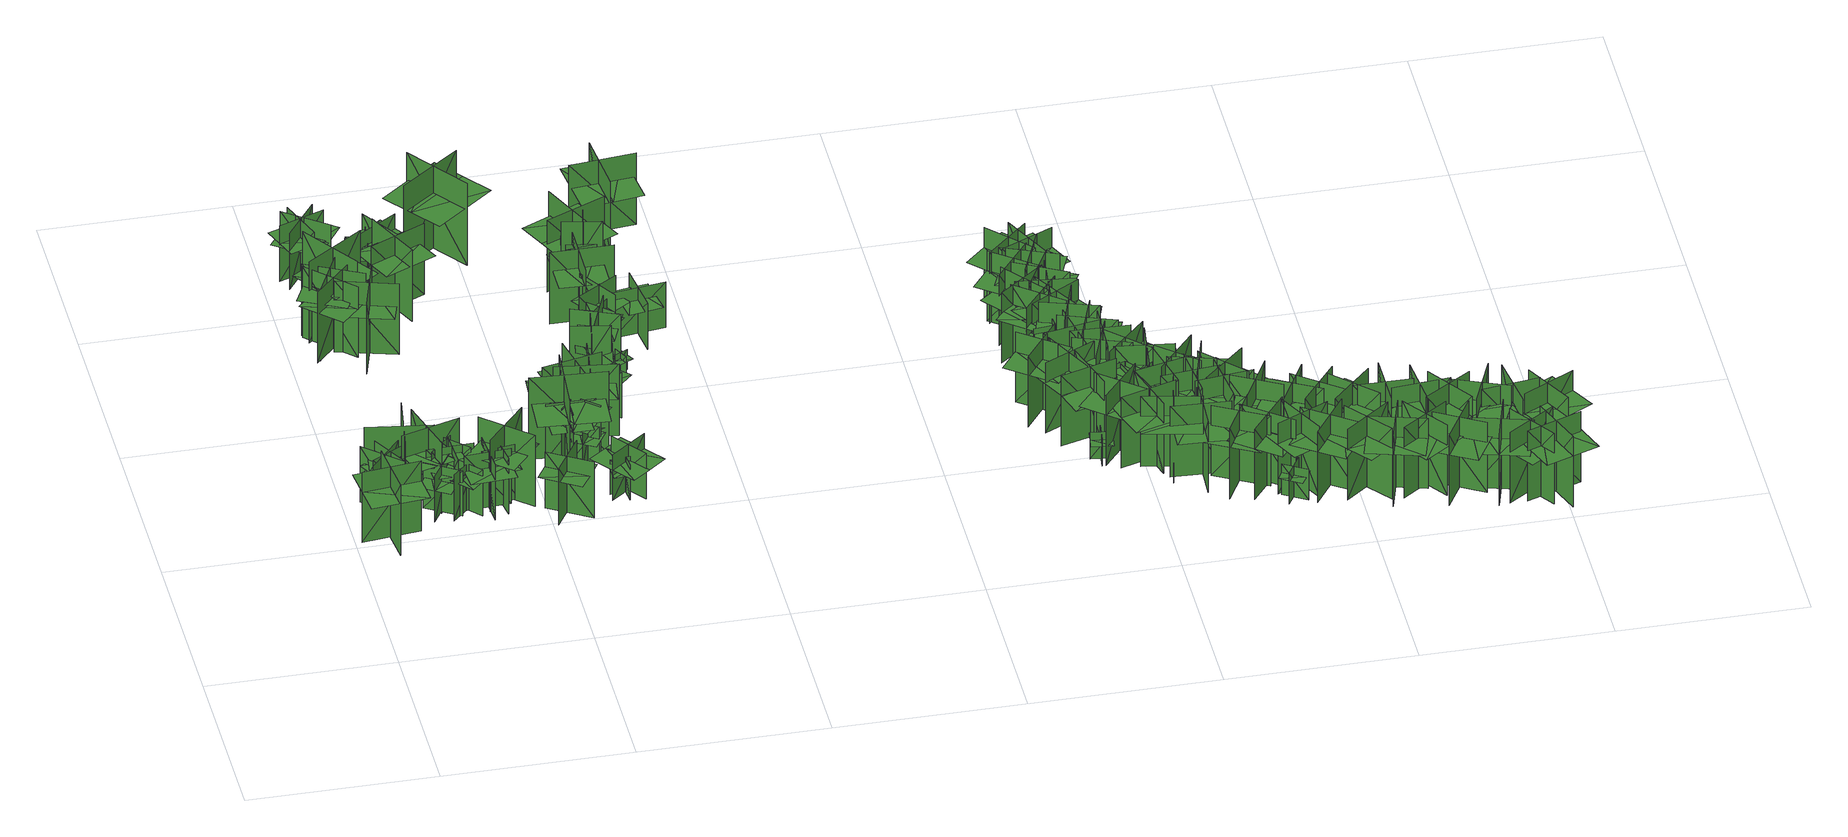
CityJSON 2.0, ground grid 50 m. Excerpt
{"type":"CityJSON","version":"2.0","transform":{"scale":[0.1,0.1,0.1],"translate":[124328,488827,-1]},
"CityObjects":{
"tree1":{"type":"SolitaryVegetationObject","geometry":[{"type":"MultiSurface","lod":"1","boundaries":[[[0,1,2]],[[0,2,3]],[[4,5,6]],[[4,6,7]],[[8,9,10]],[[8,10,11]],[[8,11,12]],[[8,12,13]]]}]},
"tree2":{"type":"SolitaryVegetationObject","geometry":[{"type":"MultiSurface","lod":"1","boundaries":[[[14,15,16]],[[14,16,17]],[[18,19,20]],[[18,20,21]],[[22,23,24]],[[22,24,25]],[[22,25,26]],[[22,26,27]]]}]},
"tree3":{"type":"SolitaryVegetationObject","geometry":[{"type":"MultiSurface","lod":"1","boundaries":[[[28,29,30]],[[28,30,31]],[[32,33,34]],[[32,34,35]],[[36,37,38]],[[36,38,39]],[[36,40,41]],[[36,41,37]]]}]},
"tree4":{"type":"SolitaryVegetationObject","geometry":[{"type":"MultiSurface","lod":"1","boundaries":[[[42,43,44]],[[42,44,45]],[[46,47,48]],[[46,48,49]],[[50,51,52]],[[50,52,53]],[[50,53,54]],[[50,54,55]]]}]},
"tree5":{"type":"SolitaryVegetationObject","geometry":[{"type":"MultiSurface","lod":"1","boundaries":[[[56,57,58]],[[56,58,59]],[[60,61,62]],[[60,62,63]],[[64,65,66]],[[64,66,67]],[[64,67,68]],[[64,68,69]]]}]},
"tree6":{"type":"SolitaryVegetationObject","geometry":[{"type":"MultiSurface","lod":"1","boundaries":[[[70,71,72]],[[70,72,73]],[[74,75,76]],[[74,76,77]],[[78,79,80]],[[78,80,81]],[[78,81,82]],[[78,82,83]]]}]},
"tree7":{"type":"SolitaryVegetationObject","geometry":[{"type":"MultiSurface","lod":"1","boundaries":[[[84,85,86]],[[84,86,87]],[[88,89,90]],[[88,90,91]],[[92,93,94]],[[92,94,95]],[[92,95,96]],[[92,96,97]]]}]},
"tree8":{"type":"SolitaryVegetationObject","geometry":[{"type":"MultiSurface","lod":"1","boundaries":[[[98,99,100]],[[98,100,101]],[[102,103,104]],[[102,104,105]],[[106,107,108]],[[106,108,109]],[[106,109,110]],[[106,110,111]]]}]},
"tree9":{"type":"SolitaryVegetationObject","geometry":[{"type":"MultiSurface","lod":"1","boundaries":[[[112,113,114]],[[112,114,115]],[[116,117,118]],[[116,118,119]],[[120,121,122]],[[120,122,123]],[[120,123,124]],[[120,124,125]]]}]},
"tree10":{"type":"SolitaryVegetationObject","geometry":[{"type":"MultiSurface","lod":"1","boundaries":[[[126,127,128]],[[126,128,129]],[[130,131,132]],[[130,132,133]],[[134,135,136]],[[134,136,137]],[[134,138,139]],[[134,139,135]]]}]},
"tree11":{"type":"SolitaryVegetationObject","geometry":[{"type":"MultiSurface","lod":"1","boundaries":[[[140,141,142]],[[140,142,143]],[[144,145,146]],[[144,146,147]],[[148,149,150]],[[148,150,151]],[[148,151,152]],[[148,152,153]]]}]},
"tree12":{"type":"SolitaryVegetationObject","geometry":[{"type":"MultiSurface","lod":"1","boundaries":[[[154,155,156]],[[154,156,157]],[[158,159,160]],[[158,160,161]],[[162,163,164]],[[162,164,165]],[[162,165,166]],[[162,166,167]]]}]},
"tree13":{"type":"SolitaryVegetationObject","geometry":[{"type":"MultiSurface","lod":"1","boundaries":[[[168,169,170]],[[168,170,171]],[[172,173,174]],[[172,174,175]],[[176,177,178]],[[176,178,179]],[[176,180,181]],[[176,181,177]]]}]},
"tree14":{"type":"SolitaryVegetationObject","geometry":[{"type":"MultiSurface","lod":"1","boundaries":[[[182,183,184]],[[182,184,185]],[[186,187,188]],[[186,188,189]],[[190,191,192]],[[190,192,193]],[[190,193,194]],[[190,194,195]]]}]},
"tree15":{"type":"SolitaryVegetationObject","geometry":[{"type":"MultiSurface","lod":"1","boundaries":[[[196,197,198]],[[196,198,199]],[[200,201,202]],[[200,202,203]],[[204,205,206]],[[204,206,207]],[[204,207,208]],[[204,208,209]]]}]},
"tree16":{"type":"SolitaryVegetationObject","geometry":[{"type":"MultiSurface","lod":"1","boundaries":[[[210,211,212]],[[210,212,213]],[[214,215,216]],[[214,216,217]],[[218,219,220]],[[218,220,221]],[[218,221,222]],[[218,222,223]]]}]},
"tree17":{"type":"SolitaryVegetationObject","geometry":[{"type":"MultiSurface","lod":"1","boundaries":[[[224,225,226]],[[224,226,227]],[[228,229,230]],[[228,230,231]],[[232,233,234]],[[232,234,235]],[[232,235,236]],[[232,236,237]]]}]},
"tree18":{"type":"SolitaryVegetationObject","geometry":[{"type":"MultiSurface","lod":"1","boundaries":[[[238,239,240]],[[238,240,241]],[[242,243,244]],[[242,244,245]],[[246,247,248]],[[246,248,249]],[[246,249,250]],[[246,250,251]]]}]},
"tree19":{"type":"SolitaryVegetationObject","geometry":[{"type":"MultiSurface","lod":"1","boundaries":[[[252,253,254]],[[252,254,255]],[[256,257,258]],[[256,258,259]],[[260,261,262]],[[260,262,263]],[[260,263,264]],[[260,264,265]]]}]},
"tree20":{"type":"SolitaryVegetationObject","geometry":[{"type":"MultiSurface","lod":"1","boundaries":[[[266,267,268]],[[266,268,269]],[[270,271,272]],[[270,272,273]],[[274,275,276]],[[274,276,277]],[[274,278,279]],[[274,279,275]]]}]},
"tree21":{"type":"SolitaryVegetationObject","geometry":[{"type":"MultiSurface","lod":"1","boundaries":[[[280,281,282]],[[280,282,283]],[[284,285,286]],[[284,286,287]],[[288,289,290]],[[288,290,291]],[[288,291,292]],[[288,292,293]]]}]},
"tree22":{"type":"SolitaryVegetationObject","geometry":[{"type":"MultiSurface","lod":"1","boundaries":[[[294,295,296]],[[294,296,297]],[[298,299,300]],[[298,300,301]],[[302,303,304]],[[302,304,305]],[[302,306,307]],[[302,307,303]]]}]},
"tree23":{"type":"SolitaryVegetationObject","geometry":[{"type":"MultiSurface","lod":"1","boundaries":[[[308,309,310]],[[308,310,311]],[[312,313,314]],[[312,314,315]],[[316,317,318]],[[316,318,319]],[[316,320,321]],[[316,321,317]]]}]},
"tree24":{"type":"SolitaryVegetationObject","geometry":[{"type":"MultiSurface","lod":"1","boundaries":[[[322,323,324]],[[322,324,325]],[[326,327,328]],[[326,328,329]],[[330,331,332]],[[330,332,333]],[[330,333,334]],[[330,334,335]]]}]},
"tree25":{"type":"SolitaryVegetationObject","geometry":[{"type":"MultiSurface","lod":"1","boundaries":[[[336,337,338]],[[336,338,339]],[[340,341,342]],[[340,342,343]],[[344,345,346]],[[344,346,347]],[[344,347,348]],[[344,348,349]]]}]},
"tree26":{"type":"SolitaryVegetationObject","geometry":[{"type":"MultiSurface","lod":"1","boundaries":[[[350,351,352]],[[350,352,353]],[[354,355,356]],[[354,356,357]],[[358,359,360]],[[358,360,361]],[[358,361,362]],[[358,362,363]]]}]},
"tree27":{"type":"SolitaryVegetationObject","geometry":[{"type":"MultiSurface","lod":"1","boundaries":[[[364,365,366]],[[364,366,367]],[[368,369,370]],[[368,370,371]],[[372,373,374]],[[372,374,375]],[[372,376,377]],[[372,377,373]]]}]},
"tree28":{"type":"SolitaryVegetationObject","geometry":[{"type":"MultiSurface","lod":"1","boundaries":[[[378,379,380]],[[378,380,381]],[[382,383,384]],[[382,384,385]],[[386,387,388]],[[386,388,389]],[[386,389,390]],[[386,390,391]]]}]},
"tree29":{"type":"SolitaryVegetationObject","geometry":[{"type":"MultiSurface","lod":"1","boundaries":[[[392,393,394]],[[392,394,395]],[[396,397,398]],[[396,398,399]],[[400,401,402]],[[400,402,403]],[[400,403,404]],[[400,404,405]]]}]},
"tree30":{"type":"SolitaryVegetationObject","geometry":[{"type":"MultiSurface","lod":"1","boundaries":[[[406,407,408]],[[406,408,409]],[[410,411,412]],[[410,412,413]],[[414,415,416]],[[414,416,417]],[[414,417,418]],[[414,418,419]]]}]},
"tree31":{"type":"SolitaryVegetationObject","geometry":[{"type":"MultiSurface","lod":"1","boundaries":[[[420,421,422]],[[420,422,423]],[[424,425,426]],[[424,426,427]],[[428,429,430]],[[428,430,431]],[[428,431,432]],[[428,432,433]]]}]},
"tree32":{"type":"SolitaryVegetationObject","geometry":[{"type":"MultiSurface","lod":"1","boundaries":[[[434,435,436]],[[434,436,437]],[[438,439,440]],[[438,440,441]],[[442,443,444]],[[442,444,445]],[[442,446,447]],[[442,447,443]]]}]},
"tree33":{"type":"SolitaryVegetationObject","geometry":[{"type":"MultiSurface","lod":"1","boundaries":[[[448,449,450]],[[448,450,451]],[[452,453,454]],[[452,454,455]],[[456,457,458]],[[456,458,459]],[[456,459,460]],[[456,460,461]]]}]},
"tree34":{"type":"SolitaryVegetationObject","geometry":[{"type":"MultiSurface","lod":"1","boundaries":[[[462,463,464]],[[462,464,465]],[[466,467,468]],[[466,468,469]],[[470,471,472]],[[470,472,473]],[[470,473,474]],[[470,474,475]]]}]},
"tree35":{"type":"SolitaryVegetationObject","geometry":[{"type":"MultiSurface","lod":"1","boundaries":[[[476,477,478]],[[476,478,479]],[[480,481,482]],[[480,482,483]],[[484,485,481]],[[484,481,480]],[[486,487,477]],[[486,477,476]],[[488,489,490]],[[488,490,491]],[[492,493,494]],[[492,494,495]]]}]},
"tree36":{"type":"SolitaryVegetationObject","geometry":[{"type":"MultiSurface","lod":"1","boundaries":[[[496,497,498]],[[496,498,499]],[[500,501,502]],[[500,502,503]],[[504,505,506]],[[504,506,507]],[[504,507,508]],[[504,508,509]]]}]},
"tree37":{"type":"SolitaryVegetationObject","geometry":[{"type":"MultiSurface","lod":"1","boundaries":[[[510,511,512]],[[510,512,513]],[[514,515,516]],[[514,516,517]],[[518,519,520]],[[518,520,521]],[[518,522,523]],[[518,523,519]]]}]},
"tree38":{"type":"SolitaryVegetationObject","geometry":[{"type":"MultiSurface","lod":"1","boundaries":[[[524,525,526]],[[524,526,527]],[[528,529,530]],[[528,530,531]],[[532,533,534]],[[532,534,535]],[[532,535,536]],[[532,536,537]]]}]},
"tree39":{"type":"SolitaryVegetationObject","geometry":[{"type":"MultiSurface","lod":"1","boundaries":[[[538,539,540]],[[538,540,541]],[[542,543,544]],[[542,544,545]],[[546,547,548]],[[546,548,549]],[[546,550,551]],[[546,551,547]]]}]},
"tree40":{"type":"SolitaryVegetationObject","geometry":[{"type":"MultiSurface","lod":"1","boundaries":[[[552,553,554]],[[552,554,555]],[[556,557,558]],[[556,558,559]],[[560,561,562]],[[560,562,563]],[[560,564,565]],[[560,565,561]]]}]},
"tree41":{"type":"SolitaryVegetationObject","geometry":[{"type":"MultiSurface","lod":"1","boundaries":[[[566,567,568]],[[566,568,569]],[[570,571,572]],[[570,572,573]],[[574,575,576]],[[574,576,577]],[[574,577,578]],[[574,578,579]]]}]},
"tree42":{"type":"SolitaryVegetationObject","geometry":[{"type":"MultiSurface","lod":"1","boundaries":[[[580,581,582]],[[580,582,583]],[[584,585,586]],[[584,586,587]],[[588,589,585]],[[588,585,584]],[[590,591,581]],[[590,581,580]],[[592,593,594]],[[592,594,595]],[[596,597,598]],[[596,598,599]]]}]},
"tree43":{"type":"SolitaryVegetationObject","geometry":[{"type":"MultiSurface","lod":"1","boundaries":[[[600,601,602]],[[600,602,603]],[[604,605,606]],[[604,606,607]],[[608,609,610]],[[608,610,611]],[[608,611,612]],[[608,612,613]]]}]},
"tree44":{"type":"SolitaryVegetationObject","geometry":[{"type":"MultiSurface","lod":"1","boundaries":[[[614,615,616]],[[614,616,617]],[[618,619,620]],[[618,620,621]],[[622,623,624]],[[622,624,625]],[[622,625,626]],[[622,626,627]]]}]},
"tree45":{"type":"SolitaryVegetationObject","geometry":[{"type":"MultiSurface","lod":"1","boundaries":[[[628,629,630]],[[628,630,631]],[[632,633,634]],[[632,634,635]],[[636,637,638]],[[636,638,639]],[[636,639,640]],[[636,640,641]]]}]},
"tree46":{"type":"SolitaryVegetationObject","geometry":[{"type":"MultiSurface","lod":"1","boundaries":[[[642,643,644]],[[642,644,645]],[[646,647,648]],[[646,648,649]],[[650,651,652]],[[650,652,653]],[[650,653,654]],[[650,654,655]]]}]},
"tree47":{"type":"SolitaryVegetationObject","geometry":[{"type":"MultiSurface","lod":"1","boundaries":[[[656,657,658]],[[656,658,659]],[[660,661,662]],[[660,662,663]],[[664,665,666]],[[664,666,667]],[[664,667,668]],[[664,668,669]]]}]},
"tree48":{"type":"SolitaryVegetationObject","geometry":[{"type":"MultiSurface","lod":"1","boundaries":[[[670,671,672]],[[670,672,673]],[[674,675,676]],[[674,676,677]],[[678,679,680]],[[678,680,681]],[[678,681,682]],[[678,682,683]]]}]},
"tree49":{"type":"SolitaryVegetationObject","geometry":[{"type":"MultiSurface","lod":"1","boundaries":[[[684,685,686]],[[684,686,687]],[[688,689,690]],[[688,690,691]],[[692,693,694]],[[692,694,695]],[[692,695,696]],[[692,696,697]]]}]},
"tree50":{"type":"SolitaryVegetationObject","geometry":[{"type":"MultiSurface","lod":"1","boundaries":[[[698,699,700]],[[698,700,701]],[[702,703,704]],[[702,704,705]],[[706,707,708]],[[706,708,709]],[[706,709,710]],[[706,710,711]]]}]},
"tree51":{"type":"SolitaryVegetationObject","geometry":[{"type":"MultiSurface","lod":"1","boundaries":[[[712,713,714]],[[712,714,715]],[[716,717,718]],[[716,718,719]],[[720,721,722]],[[720,722,723]],[[720,723,724]],[[720,724,725]]]}]},
"tree52":{"type":"SolitaryVegetationObject","geometry":[{"type":"MultiSurface","lod":"1","boundaries":[[[726,727,728]],[[726,728,729]],[[730,731,732]],[[730,732,733]],[[734,735,736]],[[734,736,737]],[[734,737,738]],[[734,738,739]]]}]},
"tree53":{"type":"SolitaryVegetationObject","geometry":[{"type":"MultiSurface","lod":"1","boundaries":[[[740,741,742]],[[740,742,743]],[[744,745,746]],[[744,746,747]],[[748,749,750]],[[748,750,751]],[[748,751,752]],[[748,752,753]]]}]},
"tree54":{"type":"SolitaryVegetationObject","geometry":[{"type":"MultiSurface","lod":"1","boundaries":[[[754,755,756]],[[754,756,757]],[[758,759,760]],[[758,760,761]],[[762,763,764]],[[762,764,765]],[[762,765,766]],[[762,766,767]]]}]},
"tree55":{"type":"SolitaryVegetationObject","geometry":[{"type":"MultiSurface","lod":"1","boundaries":[[[768,769,770]],[[768,770,771]],[[772,773,774]],[[772,774,775]],[[776,777,778]],[[776,778,779]],[[776,779,780]],[[776,780,781]]]}]},
"tree56":{"type":"SolitaryVegetationObject","geometry":[{"type":"MultiSurface","lod":"1","boundaries":[[[782,783,784]],[[782,784,785]],[[786,787,788]],[[786,788,789]],[[790,791,792]],[[790,792,793]],[[790,793,794]],[[790,794,795]]]}]},
"tree57":{"type":"SolitaryVegetationObject","geometry":[{"type":"MultiSurface","lod":"1","boundaries":[[[796,797,798]],[[796,798,799]],[[800,801,802]],[[800,802,803]],[[804,805,806]],[[804,806,807]],[[804,807,808]],[[804,808,809]]]}]},
"tree58":{"type":"SolitaryVegetationObject","geometry":[{"type":"MultiSurface","lod":"1","boundaries":[[[810,811,812]],[[810,812,813]],[[814,815,816]],[[814,816,817]],[[818,819,820]],[[818,820,821]],[[818,821,822]],[[818,822,823]]]}]},
"tree59":{"type":"SolitaryVegetationObject","geometry":[{"type":"MultiSurface","lod":"1","boundaries":[[[824,825,826]],[[824,826,827]],[[828,829,830]],[[828,830,831]],[[832,833,834]],[[832,834,835]],[[832,835,836]],[[832,836,837]]]}]},
"tree60":{"type":"SolitaryVegetationObject","geometry":[{"type":"MultiSurface","lod":"1","boundaries":[[[838,839,840]],[[838,840,841]],[[842,843,844]],[[842,844,845]],[[846,847,848]],[[846,848,849]],[[846,849,850]],[[846,850,851]]]}]},
"tree61":{"type":"SolitaryVegetationObject","geometry":[{"type":"MultiSurface","lod":"1","boundaries":[[[852,853,854]],[[852,854,855]],[[856,857,858]],[[856,858,859]],[[860,861,862]],[[860,862,863]],[[860,863,864]],[[860,864,865]]]}]},
"tree62":{"type":"SolitaryVegetationObject","geometry":[{"type":"MultiSurface","lod":"1","boundaries":[[[866,867,868]],[[866,868,869]],[[870,871,872]],[[870,872,873]],[[874,875,876]],[[874,876,877]],[[874,877,878]],[[874,878,879]]]}]},
"tree63":{"type":"SolitaryVegetationObject","geometry":[{"type":"MultiSurface","lod":"1","boundaries":[[[880,881,882]],[[880,882,883]],[[884,885,886]],[[884,886,887]],[[888,889,890]],[[888,890,891]],[[888,891,892]],[[888,892,893]]]}]},
"tree64":{"type":"SolitaryVegetationObject","geometry":[{"type":"MultiSurface","lod":"1","boundaries":[[[894,895,896]],[[894,896,897]],[[898,899,900]],[[898,900,901]],[[902,903,904]],[[902,904,905]],[[902,905,906]],[[902,906,907]]]}]},
"tree65":{"type":"SolitaryVegetationObject","geometry":[{"type":"MultiSurface","lod":"1","boundaries":[[[908,909,910]],[[908,910,911]],[[912,913,914]],[[912,914,915]],[[916,917,918]],[[916,918,919]],[[916,919,920]],[[916,920,921]]]}]},
"tree66":{"type":"SolitaryVegetationObject","geometry":[{"type":"MultiSurface","lod":"1","boundaries":[[[922,923,924]],[[922,924,925]],[[926,927,928]],[[926,928,929]],[[930,931,932]],[[930,932,933]],[[930,933,934]],[[930,934,935]]]}]},
"tree67":{"type":"SolitaryVegetationObject","geometry":[{"type":"MultiSurface","lod":"1","boundaries":[[[936,937,938]],[[936,938,939]],[[940,941,942]],[[940,942,943]],[[944,945,946]],[[944,946,947]],[[944,947,948]],[[944,948,949]]]}]},
"tree68":{"type":"SolitaryVegetationObject","geometry":[{"type":"MultiSurface","lod":"1","boundaries":[[[950,951,952]],[[950,952,953]],[[954,955,956]],[[954,956,957]],[[958,959,960]],[[958,960,961]],[[958,961,962]],[[958,962,963]]]}]},
"tree69":{"type":"SolitaryVegetationObject","geometry":[{"type":"MultiSurface","lod":"1","boundaries":[[[964,965,966]],[[964,966,967]],[[968,969,970]],[[968,970,971]],[[972,973,974]],[[972,974,975]],[[972,975,976]],[[972,976,977]]]}]},
"tree70":{"type":"SolitaryVegetationObject","geometry":[{"type":"MultiSurface","lod":"1","boundaries":[[[978,979,980]],[[978,980,981]],[[982,983,984]],[[982,984,985]],[[986,987,988]],[[986,988,989]],[[986,989,990]],[[986,990,991]]]}]},
"tree71":{"type":"SolitaryVegetationObject","geometry":[{"type":"MultiSurface","lod":"1","boundaries":[[[992,993,994]],[[992,994,995]],[[996,997,998]],[[996,998,999]],[[1000,1001,1002]],[[1000,1002,1003]],[[1000,1003,1004]],[[1000,1004,1005]]]}]},
"tree72":{"type":"SolitaryVegetationObject","geometry":[{"type":"MultiSurface","lod":"1","boundaries":[[[1006,1007,1008]],[[1006,1008,1009]],[[1010,1011,1012]],[[1010,1012,1013]],[[1014,1015,1016]],[[1014,1016,1017]],[[1014,1017,1018]],[[1014,1018,1019]]]}]},
"tree73":{"type":"SolitaryVegetationObject","geometry":[{"type":"MultiSurface","lod":"1","boundaries":[[[1020,1021,1022]],[[1020,1022,1023]],[[1024,1025,1026]],[[1024,1026,1027]],[[1028,1029,1030]],[[1028,1030,1031]],[[1028,1031,1032]],[[1028,1032,1033]]]}]},
"tree74":{"type":"SolitaryVegetationObject","geometry":[{"type":"MultiSurface","lod":"1","boundaries":[[[1034,1035,1036]],[[1034,1036,1037]],[[1038,1039,1040]],[[1038,1040,1041]],[[1042,1043,1044]],[[1042,1044,1045]],[[1042,1045,1046]],[[1042,1046,1047]]]}]},
"tree75":{"type":"SolitaryVegetationObject","geometry":[{"type":"MultiSurface","lod":"1","boundaries":[[[1048,1049,1050]],[[1048,1050,1051]],[[1052,1053,1054]],[[1052,1054,1055]],[[1056,1057,1058]],[[1056,1058,1059]],[[1056,1059,1060]],[[1056,1060,1061]]]}]},
"tree76":{"type":"SolitaryVegetationObject","geometry":[{"type":"MultiSurface","lod":"1","boundaries":[[[1062,1063,1064]],[[1062,1064,1065]],[[1066,1067,1068]],[[1066,1068,1069]],[[1070,1071,1072]],[[1070,1072,1073]],[[1070,1073,1074]],[[1070,1074,1075]]]}]},
"tree77":{"type":"SolitaryVegetationObject","geometry":[{"type":"MultiSurface","lod":"1","boundaries":[[[1076,1077,1078]],[[1076,1078,1079]],[[1080,1081,1082]],[[1080,1082,1083]],[[1084,1085,1086]],[[1084,1086,1087]],[[1084,1087,1088]],[[1084,1088,1089]]]}]},
"tree78":{"type":"SolitaryVegetationObject","geometry":[{"type":"MultiSurface","lod":"1","boundaries":[[[1090,1091,1092]],[[1090,1092,1093]],[[1094,1095,1096]],[[1094,1096,1097]],[[1098,1099,1100]],[[1098,1100,1101]],[[1098,1101,1102]],[[1098,1102,1103]]]}]},
"tree79":{"type":"SolitaryVegetationObject","geometry":[{"type":"MultiSurface","lod":"1","boundaries":[[[1104,1105,1106]],[[1104,1106,1107]],[[1108,1109,1110]],[[1108,1110,1111]],[[1112,1113,1114]],[[1112,1114,1115]],[[1112,1115,1116]],[[1112,1116,1117]]]}]},
"tree80":{"type":"SolitaryVegetationObject","geometry":[{"type":"MultiSurface","lod":"1","boundaries":[[[1118,1119,1120]],[[1118,1120,1121]],[[1122,1123,1124]],[[1122,1124,1125]],[[1126,1127,1128]],[[1126,1128,1129]],[[1126,1129,1130]],[[1126,1130,1131]]]}]},
"tree81":{"type":"SolitaryVegetationObject","geometry":[{"type":"MultiSurface","lod":"1","boundaries":[[[1132,1133,1134]],[[1132,1134,1135]],[[1136,1137,1138]],[[1136,1138,1139]],[[1140,1141,1142]],[[1140,1142,1143]],[[1140,1144,1145]],[[1140,1145,1141]]]}]},
"tree82":{"type":"SolitaryVegetationObject","geometry":[{"type":"MultiSurface","lod":"1","boundaries":[[[1146,1147,1148]],[[1146,1148,1149]],[[1150,1151,1152]],[[1150,1152,1153]],[[1154,1155,1156]],[[1154,1156,1157]],[[1154,1157,1158]],[[1154,1158,1159]]]}]},
"tree83":{"type":"SolitaryVegetationObject","geometry":[{"type":"MultiSurface","lod":"1","boundaries":[[[1160,1161,1162]],[[1160,1162,1163]],[[1164,1165,1166]],[[1164,1166,1167]],[[1168,1169,1170]],[[1168,1170,1171]],[[1168,1171,1172]],[[1168,1172,1173]]]}]},
"tree84":{"type":"SolitaryVegetationObject","geometry":[{"type":"MultiSurface","lod":"1","boundaries":[[[1174,1175,1176]],[[1174,1176,1177]],[[1178,1179,1180]],[[1178,1180,1181]],[[1182,1183,1184]],[[1182,1184,1185]],[[1182,1185,1186]],[[1182,1186,1187]]]}]},
"tree85":{"type":"SolitaryVegetationObject","geometry":[{"type":"MultiSurface","lod":"1","boundaries":[[[1188,1189,1190]],[[1188,1190,1191]],[[1192,1193,1194]],[[1192,1194,1195]],[[1196,1197,1198]],[[1196,1198,1199]],[[1196,1199,1200]],[[1196,1200,1201]]]}]},
"tree86":{"type":"SolitaryVegetationObject","geometry":[{"type":"MultiSurface","lod":"1","boundaries":[[[1202,1203,1204]],[[1202,1204,1205]],[[1206,1207,1208]],[[1206,1208,1209]],[[1210,1211,1212]],[[1210,1212,1213]],[[1210,1213,1214]],[[1210,1214,1215]]]}]},
"tree87":{"type":"SolitaryVegetationObject","geometry":[{"type":"MultiSurface","lod":"1","boundaries":[[[1216,1217,1218]],[[1216,1218,1219]],[[1220,1221,1222]],[[1220,1222,1223]],[[1224,1225,1226]],[[1224,1226,1227]],[[1224,1227,1228]],[[1224,1228,1229]]]}]},
"tree88":{"type":"SolitaryVegetationObject","geometry":[{"type":"MultiSurface","lod":"1","boundaries":[[[1230,1231,1232]],[[1230,1232,1233]],[[1234,1235,1236]],[[1234,1236,1237]],[[1238,1239,1240]],[[1238,1240,1241]],[[1238,1241,1242]],[[1238,1242,1243]]]}]},
"tree89":{"type":"SolitaryVegetationObject","geometry":[{"type":"MultiSurface","lod":"1","boundaries":[[[1244,1245,1246]],[[1244,1246,1247]],[[1248,1249,1250]],[[1248,1250,1251]],[[1252,1253,1254]],[[1252,1254,1255]],[[1252,1255,1256]],[[1252,1256,1257]]]}]},
"tree90":{"type":"SolitaryVegetationObject","geometry":[{"type":"MultiSurface","lod":"1","boundaries":[[[1258,1259,1260]],[[1258,1260,1261]],[[1262,1263,1264]],[[1262,1264,1265]],[[1266,1267,1268]],[[1266,1268,1269]],[[1266,1269,1270]],[[1266,1270,1271]]]}]},
"tree91":{"type":"SolitaryVegetationObject","geometry":[{"type":"MultiSurface","lod":"1","boundaries":[[[1272,1273,1274]],[[1272,1274,1275]],[[1276,1277,1278]],[[1276,1278,1279]],[[1280,1281,1282]],[[1280,1282,1283]],[[1280,1283,1284]],[[1280,1284,1285]]]}]},
"tree92":{"type":"SolitaryVegetationObject","geometry":[{"type":"MultiSurface","lod":"1","boundaries":[[[1286,1287,1288]],[[1286,1288,1289]],[[1290,1291,1292]],[[1290,1292,1293]],[[1294,1295,1296]],[[1294,1296,1297]],[[1294,1297,1298]],[[1294,1298,1299]]]}]},
"tree93":{"type":"SolitaryVegetationObject","geometry":[{"type":"MultiSurface","lod":"1","boundaries":[[[1300,1301,1302]],[[1300,1302,1303]],[[1304,1305,1306]],[[1304,1306,1307]],[[1308,1309,1310]],[[1308,1310,1311]],[[1308,1311,1312]],[[1308,1312,1313]]]}]},
"tree94":{"type":"SolitaryVegetationObject","geometry":[{"type":"MultiSurface","lod":"1","boundaries":[[[1314,1315,1316]],[[1314,1316,1317]],[[1318,1319,1320]],[[1318,1320,1321]],[[1322,1323,1324]],[[1322,1324,1325]],[[1322,1325,1326]],[[1322,1326,1327]]]}]},
"tree95":{"type":"SolitaryVegetationObject","geometry":[{"type":"MultiSurface","lod":"1","boundaries":[[[1328,1329,1330]],[[1328,1330,1331]],[[1332,1333,1334]],[[1332,1334,1335]],[[1336,1337,1338]],[[1336,1338,1339]],[[1336,1339,1340]],[[1336,1340,1341]]]}]},
"tree96":{"type":"SolitaryVegetationObject","geometry":[{"type":"MultiSurface","lod":"1","boundaries":[[[1342,1343,1344]],[[1342,1344,1345]],[[1346,1347,1348]],[[1346,1348,1349]],[[1350,1351,1352]],[[1350,1352,1353]],[[1350,1353,1354]],[[1350,1354,1355]]]}]},
"tree97":{"type":"SolitaryVegetationObject","geometry":[{"type":"MultiSurface","lod":"1","boundaries":[[[1356,1357,1358]],[[1356,1358,1359]],[[1360,1361,1362]],[[1360,1362,1363]],[[1364,1365,1366]],[[1364,1366,1367]],[[1364,1367,1368]],[[1364,1368,1369]]]}]},
"tree98":{"type":"SolitaryVegetationObject","geometry":[{"type":"MultiSurface","lod":"1","boundaries":[[[1370,1371,1372]],[[1370,1372,1373]],[[1374,1375,1376]],[[1374,1376,1377]],[[1378,1379,1380]],[[1378,1380,1381]],[[1378,1381,1382]],[[1378,1382,1383]]]}]},
"tree99":{"type":"SolitaryVegetationObject","geometry":[{"type":"MultiSurface","lod":"1","boundaries":[[[1384,1385,1386]],[[1384,1386,1387]],[[1388,1389,1390]],[[1388,1390,1391]],[[1392,1393,1394]],[[1392,1394,1395]],[[1392,1395,1396]],[[1392,1396,1397]]]}]},
"tree100":{"type":"SolitaryVegetationObject","geometry":[{"type":"MultiSurface","lod":"1","boundaries":[[[1398,1399,1400]],[[1398,1400,1401]],[[1402,1403,1404]],[[1402,1404,1405]],[[1406,1407,1408]],[[1406,1408,1409]],[[1406,1409,1410]],[[1406,1410,1411]]]}]},
"tree101":{"type":"SolitaryVegetationObject","geometry":[{"type":"MultiSurface","lod":"1","boundaries":[[[1412,1413,1414]],[[1412,1414,1415]],[[1416,1417,1418]],[[1416,1418,1419]],[[1420,1421,1422]],[[1420,1422,1423]],[[1420,1423,1424]],[[1420,1424,1425]]]}]}
},
"vertices":[
[79,585,21],[96,431,21],[96,431,236],[79,585,236],[14,505,21],[168,522,21],[168,522,236],[14,505,236],[14,505,176],[22,428,176],[176,445,176],[168,522,176],[160,599,176],[6,582,176],
[59,588,20],[143,684,20],[143,684,190],[59,588,190],[141,593,20],[141,593,190],[45,678,190],[45,678,20],[141,593,136],[176,633,136],[99,701,136],[64,661,136],[29,621,136],[105,553,136],
[180,680,15],[66,617,15],[66,617,187],[180,680,187],[81,707,15],[144,594,15],[144,594,187],[81,707,187],[170,674,143],[66,617,143],[91,572,143],[195,630,143],[145,719,143],[41,661,143],
[173,786,9],[146,612,9],[146,612,229],[173,786,229],[60,703,9],[234,676,9],[234,676,229],[60,703,229],[159,777,158],[78,787,158],[55,613,158],[135,602,158],[216,591,158],[239,766,158],
[193,616,23],[282,561,23],[282,561,162],[193,616,162],[209,551,23],[209,551,162],[264,640,162],[264,640,23],[209,551,118],[246,528,118],[290,599,118],[253,622,118],[216,645,118],[172,574,118],
[145,647,13],[301,692,13],[301,692,230],[145,647,230],[236,597,13],[236,597,230],[191,753,230],[191,753,13],[236,597,162],[302,616,162],[266,740,162],[200,722,162],[135,703,162],[171,578,162],
[182,676,12],[301,723,12],[301,723,183],[182,676,183],[257,644,12],[257,644,183],[210,762,183],[210,762,12],[257,644,129],[307,663,129],[269,758,129],[219,738,129],[170,719,129],[208,624,129],
[327,642,16],[205,636,16],[205,636,185],[327,642,185],[267,697,16],[273,575,16],[273,575,185],[267,697,185],[267,697,137],[206,694,137],[213,572,137],[273,575,137],[334,578,137],[328,700,137],
[305,714,14],[216,623,14],[216,623,185],[305,714,185],[223,713,14],[223,713,185],[315,623,185],[315,623,14],[223,713,131],[186,675,131],[259,603,131],[296,641,131],[334,679,131],[261,751,131],
[259,631,22],[332,553,22],[332,553,163],[259,631,163],[257,547,22],[334,620,22],[334,620,163],[257,547,163],[265,624,126],[332,553,126],[362,582,126],[296,653,126],[235,595,126],[301,524,126],
[66,1291,14],[179,1408,14],[179,1408,231],[66,1291,231],[170,1293,14],[170,1293,231],[53,1407,231],[53,1407,14],[170,1293,163],[217,1342,163],[124,1433,163],[77,1384,163],[29,1335,163],[123,1245,163],
[358,530,22],[350,651,22],[350,651,191],[358,530,191],[412,590,22],[291,583,22],[291,583,191],[412,590,191],[412,590,144],[408,651,144],[287,643,144],[291,583,144],[295,522,144],[416,530,144],
[77,1304,10],[151,1452,10],[151,1452,230],[77,1304,230],[201,1347,10],[53,1420,10],[53,1420,230],[201,1347,230],[83,1317,173],[151,1452,173],[92,1481,173],[25,1346,173],[142,1288,173],[209,1423,173],
[435,608,21],[337,593,21],[337,593,191],[435,608,191],[382,647,21],[382,647,191],[397,549,191],[397,549,21],[383,643,137],[342,637,137],[354,558,137],[395,564,137],[436,571,137],[424,649,137],
[65,1383,12],[217,1489,12],[217,1489,260],[65,1383,260],[182,1362,12],[182,1362,260],[76,1515,260],[76,1515,12],[182,1362,182],[246,1407,182],[161,1529,182],[97,1484,182],[34,1440,182],[119,1318,182],
[346,673,21],[469,567,21],[469,567,239],[346,673,239],[354,569,21],[354,569,239],[460,692,239],[460,692,21],[354,569,170],[406,525,170],[490,623,170],[439,668,170],[388,712,170],[303,613,170],
[273,1284,14],[117,1330,14],[117,1330,231],[273,1284,231],[223,1376,14],[223,1376,231],[177,1219,231],[177,1219,14],[223,1376,162],[158,1395,162],[121,1270,162],[186,1251,162],[251,1232,162],[288,1356,162],
[81,1728,13],[125,1608,13],[125,1608,184],[81,1728,184],[47,1654,13],[47,1654,184],[167,1698,184],[167,1698,13],[47,1654,130],[65,1604,130],[161,1639,130],[142,1689,130],[124,1739,130],[28,1704,130],
[64,1618,11],[146,1729,11],[146,1729,183],[64,1618,183],[172,1634,11],[61,1716,11],[61,1716,183],[172,1634,183],[77,1619,127],[129,1582,127],[209,1695,127],[157,1732,127],[105,1769,127],[24,1656,127],
[603,491,18],[493,560,18],[493,560,190],[603,491,190],[579,591,18],[510,481,18],[510,481,190],[579,591,190],[594,497,145],[493,560,145],[466,517,145],[566,454,145],[621,541,145],[520,604,145],
[305,1606,14],[206,1617,14],[206,1617,152],[305,1606,152],[264,1658,14],[253,1559,14],[253,1559,152],[264,1658,152],[264,1658,113],[215,1664,113],[203,1565,113],[253,1559,113],[302,1553,113],[314,1652,113],
[389,1529,10],[239,1460,10],[239,1460,229],[389,1529,229],[266,1573,10],[336,1423,10],[336,1423,229],[266,1573,229],[376,1523,172],[239,1460,172],[266,1400,172],[404,1463,172],[349,1582,172],[212,1519,172],
[229,1573,12],[338,1644,12],[338,1644,184],[229,1573,184],[330,1553,12],[259,1661,12],[259,1661,184],[330,1553,184],[239,1579,140],[338,1644,140],[310,1687,140],[210,1622,140],[267,1536,140],[366,1601,140],
[576,661,11],[592,862,11],[592,862,262],[576,661,262],[698,765,11],[497,781,11],[497,781,262],[698,765,262],[591,672,181],[684,666,181],[697,867,181],[604,873,181],[511,879,181],[498,678,181],
[536,762,16],[664,763,16],[664,763,187],[536,762,187],[595,705,16],[595,705,187],[594,833,187],[594,833,16],[595,705,133],[648,705,133],[648,807,133],[594,807,133],[541,807,133],[541,705,133],
[670,731,14],[567,823,14],[567,823,186],[670,731,186],[663,841,14],[572,737,14],[572,737,186],[663,841,186],[670,744,130],[712,793,130],[606,883,130],[565,834,130],[524,785,130],[629,696,130],
[608,757,17],[665,722,17],[665,722,127],[608,757,127],[620,707,17],[655,764,17],[655,764,127],[620,707,127],[620,707,91],[655,764,91],[624,783,91],[589,726,91],[651,688,91],[686,745,91],
[706,546,20],[699,623,20],[699,623,127],[706,546,127],[739,586,20],[662,579,20],[662,579,127],[739,586,127],[739,586,97],[736,624,97],[658,617,97],[662,579,97],[665,540,97],[743,547,97],
[656,747,18],[624,823,18],[624,823,126],[656,747,126],[675,796,18],[675,796,126],[600,764,126],[600,764,18],[675,796,92],[662,827,92],[602,802,92],[615,771,92],[628,739,92],[688,764,92],
[664,553,20],[664,553,160],[759,627,160],[759,627,20],[676,633,20],[676,633,160],[747,542,160],[747,542,20],[665,647,114],[617,610,114],[706,497,114],[754,534,114],[801,571,114],[712,685,114],
[707,893,15],[548,859,15],[548,859,232],[707,893,232],[619,949,15],[619,949,232],[653,790,232],[653,790,15],[619,949,164],[553,935,164],[580,808,164],[646,822,164],[713,836,164],[686,963,164],
[678,934,13],[656,770,13],[656,770,233],[678,934,233],[575,853,13],[739,832,13],[739,832,233],[575,853,233],[676,920,176],[656,770,176],[721,761,176],[741,911,176],[611,928,176],[592,778,176],
[656,1000,16],[675,902,16],[675,902,154],[656,1000,154],[619,945,16],[716,964,16],[716,964,154],[619,945,154],[619,945,115],[628,896,115],[726,915,115],[716,964,115],[707,1013,115],[609,994,115],
[363,1653,9],[523,1775,9],[523,1775,260],[363,1653,260],[521,1631,9],[400,1792,9],[400,1792,260],[521,1631,260],[381,1649,179],[439,1576,179],[597,1701,179],[540,1774,179],[482,1847,179],[324,1722,179],
[706,1016,70],[688,914,70],[686,914,265],[704,1016,265],[641,972,71],[743,953,71],[744,954,265],[642,972,265],[642,972,19],[744,954,19],[704,1016,19],[686,914,19],[705,1016,165],[687,914,165],[739,905,184],[757,1007,184],[689,928,196],[702,1005,196],[663,1011,207],[650,935,207],
[688,968,18],[759,898,18],[759,898,157],[688,968,157],[688,902,18],[758,972,18],[758,972,157],[688,902,157],[688,902,118],[723,867,118],[793,937,118],[758,972,118],[723,1007,118],[653,937,118],
[775,1194,13],[726,1073,13],[726,1073,185],[775,1194,185],[681,1153,13],[801,1104,13],[801,1104,185],[681,1153,185],[771,1184,141],[726,1073,141],[774,1054,141],[819,1164,141],[723,1203,141],[679,1093,141],
[786,1103,20],[806,1063,20],[806,1063,82],[786,1103,82],[777,1075,20],[816,1095,20],[816,1095,82],[777,1075,82],[777,1075,65],[786,1055,65],[826,1075,65],[816,1095,65],[806,1115,65],[767,1095,65],
[797,1157,14],[734,1215,14],[734,1215,156],[797,1157,156],[794,1222,14],[736,1159,14],[736,1159,156],[794,1222,156],[794,1222,109],[736,1159,109],[771,1128,109],[828,1191,109],[759,1254,109],[702,1191,109],
[742,1246,10],[742,1412,10],[742,1412,230],[742,1246,230],[834,1339,10],[669,1340,10],[669,1340,230],[834,1339,230],[742,1260,173],[742,1412,173],[677,1412,173],[677,1261,173],[807,1260,173],[808,1412,173],
[805,1190,14],[737,1298,14],[737,1298,185],[805,1190,185],[823,1270,14],[823,1270,185],[715,1202,185],[715,1202,14],[823,1270,131],[794,1315,131],[708,1260,131],[737,1215,131],[765,1170,131],[851,1225,131],
[715,1420,67],[817,1400,67],[817,1399,262],[715,1418,262],[759,1355,68],[778,1457,68],[778,1457,262],[758,1355,262],[758,1355,16],[778,1457,16],[715,1418,16],[817,1399,16],[715,1419,162],[817,1399,162],[827,1451,181],[725,1471,181],[803,1402,193],[727,1416,193],[719,1378,204],[796,1363,204],
[853,1548,10],[692,1476,10],[692,1476,229],[853,1548,229],[722,1598,10],[794,1437,10],[794,1437,229],[722,1598,229],[838,1555,158],[803,1629,158],[644,1554,158],[679,1480,158],[713,1406,158],[873,1481,158],
[867,1317,14],[885,1178,14],[885,1178,154],[867,1317,154],[810,1242,14],[810,1242,154],[949,1260,154],[949,1260,14],[868,1305,117],[822,1297,117],[841,1189,117],[887,1197,117],[932,1204,117],[914,1312,117],
[881,1607,9],[864,1782,9],[864,1782,228],[881,1607,228],[970,1715,9],[794,1698,9],[794,1698,228],[970,1715,228],[892,1619,157],[973,1629,157],[953,1804,157],[872,1794,157],[791,1785,157],[811,1610,157],
[1840,777,15],[1746,654,15],[1746,654,230],[1840,777,230],[1737,764,15],[1861,670,15],[1861,670,230],[1737,764,230],[1737,764,170],[1691,702,170],[1814,608,170],[1861,670,170],[1908,732,170],[1784,825,170],
[1900,514,12],[1892,455,12],[1892,455,94],[1900,514,94],[1869,490,12],[1927,482,12],[1927,482,94],[1869,490,94],[1869,490,71],[1865,461,71],[1923,453,71],[1927,482,71],[1931,512,71],[1873,519,71],
[1784,621,13],[1923,690,13],[1923,690,229],[1784,621,229],[1882,587,13],[1813,726,13],[1813,726,229],[1882,587,229],[1882,587,169],[1951,622,169],[1882,760,169],[1813,726,169],[1744,691,169],[1812,553,169],
[1909,511,14],[1865,659,14],[1865,659,230],[1909,511,230],[1959,601,14],[1810,557,14],[1810,557,230],[1959,601,230],[1959,601,169],[1937,675,169],[1788,631,169],[1810,557,169],[1832,483,169],[1981,527,169],
[1860,1031,16],[1738,935,16],[1738,935,231],[1860,1031,231],[1758,1044,16],[1854,922,16],[1854,922,231],[1758,1044,231],[1758,1044,171],[1697,996,171],[1793,874,171],[1854,922,171],[1914,970,171],[1819,1092,171],
[1785,858,16],[1882,979,16],[1882,979,231],[1785,858,231],[1888,869,16],[1767,965,16],[1767,965,231],[1888,869,231],[1888,869,171],[1936,929,171],[1815,1026,171],[1767,965,171],[1718,905,171],[1839,808,171],
[1847,885,20],[1858,764,20],[1858,764,190],[1847,885,190],[1795,822,20],[1916,834,20],[1916,834,190],[1795,822,190],[1795,822,142],[1801,762,142],[1922,774,142],[1916,834,142],[1910,895,142],[1789,883,142],
[1893,552,17],[2012,452,17],[2012,452,232],[1893,552,232],[1902,449,17],[2001,568,17],[2001,568,232],[1902,449,232],[1902,449,172],[1962,399,172],[2061,518,172],[2001,568,172],[1942,617,172],[1843,498,172],
[1956,769,17],[1803,740,17],[1803,740,233],[1956,769,233],[1871,828,17],[1899,675,17],[1899,675,233],[1871,828,233],[1871,828,172],[1795,813,172],[1823,661,172],[1899,675,172],[1975,690,172],[1947,842,172],
[1842,1130,17],[1747,1007,17],[1747,1007,232],[1842,1130,232],[1739,1117,17],[1862,1022,17],[1862,1022,232],[1739,1117,232],[1739,1117,172],[1692,1055,172],[1815,961,172],[1862,1022,172],[1909,1084,172],[1786,1178,172],
[1909,849,17],[1831,983,17],[1831,983,233],[1909,849,233],[1936,948,17],[1802,870,17],[1802,870,233],[1936,948,233],[1936,948,172],[1897,1015,172],[1763,937,172],[1802,870,172],[1841,803,172],[1975,882,172],
[1868,708,18],[2013,655,18],[2013,655,234],[1868,708,234],[1911,614,18],[1964,760,18],[1964,760,234],[1911,614,234],[1911,614,173],[1983,588,173],[2037,733,173],[1964,760,173],[1891,786,173],[1838,641,173],
[1819,870,20],[1966,823,20],[1966,823,236],[1819,870,236],[1866,778,20],[1913,926,20],[1913,926,236],[1866,778,236],[1866,778,175],[1939,755,175],[1986,902,175],[1913,926,175],[1839,949,175],[1792,802,175],
[2035,383,18],[1990,531,18],[1990,531,234],[2035,383,234],[2084,474,18],[1936,429,18],[1936,429,234],[2084,474,234],[2084,474,173],[2062,548,173],[1914,503,173],[1936,429,173],[1959,355,173],[2107,400,173],
[1854,894,15],[1870,1048,15],[1870,1048,231],[1854,894,231],[1934,959,15],[1780,975,15],[1780,975,231],[1934,959,231],[1934,959,170],[1943,1036,170],[1788,1052,170],[1780,975,170],[1772,898,170],[1926,882,170],
[1855,1210,18],[1743,1104,18],[1743,1104,234],[1855,1210,234],[1752,1214,18],[1858,1101,18],[1858,1101,234],[1752,1214,234],[1752,1214,173],[1696,1160,173],[1802,1048,173],[1858,1101,173],[1915,1155,173],[1808,1267,173],
[1945,851,19],[1893,705,19],[1893,705,235],[1945,851,235],[1851,807,19],[1997,755,19],[1997,755,235],[1851,807,235],[1851,807,174],[1825,734,174],[1971,682,174],[1997,755,174],[2023,828,174],[1877,880,174],
[1884,1088,17],[1811,951,17],[1811,951,232],[1884,1088,232],[1785,1058,17],[1922,985,17],[1922,985,232],[1785,1058,232],[1785,1058,172],[1749,990,172],[1885,917,172],[1922,985,172],[1959,1053,172],[1822,1127,172],
[1922,619,21],[2038,655,21],[2038,655,190],[1922,619,190],[1994,581,21],[1957,697,21],[1957,697,190],[1994,581,190],[1994,581,143],[2052,599,143],[2015,715,143],[1957,697,143],[1899,679,143],[1936,563,143],
[2023,726,20],[1868,732,20],[1868,732,236],[2023,726,236],[1954,802,20],[1948,648,20],[1948,648,236],[1954,802,236],[1954,802,175],[1876,806,175],[1870,651,175],[1948,648,175],[2025,645,175],[2031,799,175],
[1914,1066,17],[1771,1125,17],[1771,1125,233],[1914,1066,233],[1875,1162,17],[1816,1018,17],[1816,1018,233],[1875,1162,233],[1875,1162,173],[1803,1191,173],[1744,1048,173],[1816,1018,173],[1888,989,173],[1947,1132,173],
[2050,338,18],[2081,489,18],[2081,489,233],[2050,338,233],[2137,394,18],[1985,425,18],[1985,425,233],[2137,394,233],[2137,394,173],[2152,470,173],[2000,501,173],[1985,425,173],[1969,349,173],[2121,318,173],
[1882,1083,18],[1815,1223,18],[1815,1223,234],[1882,1083,234],[1917,1180,18],[1777,1114,18],[1777,1114,234],[1917,1180,234],[1917,1180,173],[1884,1250,173],[1744,1184,173],[1777,1114,173],[1810,1044,173],[1950,1110,173],
[2057,551,22],[1984,648,22],[1984,648,191],[2057,551,191],[2069,631,22],[1972,557,22],[1972,557,191],[2069,631,191],[2069,631,143],[2032,679,143],[1935,606,143],[1972,557,143],[2008,509,143],[2105,582,143],
[1946,727,21],[2057,618,21],[2057,618,236],[1946,727,236],[1947,624,21],[2055,734,21],[2055,734,236],[1947,624,236],[1947,624,176],[2002,569,176],[2111,680,176],[2055,734,176],[2000,788,176],[1892,678,176],
[2115,623,21],[1962,643,21],[1962,643,237],[2115,623,237],[2053,705,21],[2033,551,21],[2033,551,237],[2053,705,237],[2053,705,176],[1976,715,176],[1956,561,176],[2033,551,176],[2110,541,176],[2130,695,176],
[2142,567,21],[1991,532,21],[1991,532,236],[2142,567,236],[2055,622,21],[2090,471,21],[2090,471,236],[2055,622,236],[2055,622,176],[1980,605,176],[2014,454,176],[2090,471,176],[2165,488,176],[2131,639,176],
[2203,359,17],[2048,367,17],[2048,367,233],[2203,359,233],[2134,436,17],[2126,282,17],[2126,282,233],[2134,436,233],[2134,436,172],[2057,440,172],[2049,286,172],[2126,282,172],[2203,278,172],[2211,432,172],
[2061,533,21],[2161,651,21],[2161,651,237],[2061,533,237],[2164,540,21],[2046,641,21],[2046,641,237],[2164,540,237],[2164,540,177],[2214,599,177],[2096,700,177],[2046,641,177],[1996,582,177],[2114,481,177],
[2205,511,20],[2051,496,20],[2051,496,236],[2205,511,236],[2125,577,20],[2141,423,20],[2141,423,236],[2125,577,236],[2125,577,175],[2048,569,175],[2064,415,175],[2141,423,175],[2218,431,175],[2202,585,175],
[2248,380,17],[2174,244,17],[2174,244,232],[2248,380,232],[2149,351,17],[2285,277,17],[2285,277,232],[2149,351,232],[2149,351,172],[2112,283,172],[2247,209,172],[2285,277,172],[2322,345,172],[2186,419,172],
[2231,531,21],[2082,573,21],[2082,573,237],[2231,531,237],[2181,621,21],[2138,472,21],[2138,472,237],[2181,621,237],[2181,621,176],[2107,643,176],[2064,494,176],[2138,472,176],[2213,451,176],[2256,600,176],
[2195,538,20],[2213,384,20],[2213,384,236],[2195,538,236],[2130,457,20],[2284,475,20],[2284,475,236],[2130,457,236],[2130,457,175],[2139,380,175],[2293,398,175],[2284,475,175],[2275,552,175],[2121,534,175],
[2342,247,18],[2220,342,18],[2220,342,233],[2342,247,233],[2330,350,18],[2234,228,18],[2234,228,233],[2330,350,233],[2330,350,173],[2269,397,173],[2173,275,173],[2234,228,173],[2295,180,173],[2391,302,173],
[2269,468,21],[2163,580,21],[2163,580,237],[2269,468,237],[2273,571,21],[2160,464,21],[2160,464,237],[2273,571,237],[2273,571,176],[2219,627,176],[2107,521,176],[2160,464,176],[2214,408,176],[2326,515,176],
[2367,203,13],[2306,240,13],[2306,240,107],[2367,203,107],[2353,258,13],[2316,197,13],[2316,197,107],[2353,258,107],[2362,207,82],[2306,240,82],[2292,216,82],[2347,182,82],[2376,231,82],[2320,264,82],
[2245,370,20],[2319,506,20],[2319,506,235],[2245,370,235],[2344,399,20],[2208,473,20],[2208,473,235],[2344,399,235],[2344,399,175],[2381,467,175],[2245,541,175],[2208,473,175],[2171,405,175],[2307,331,175],
[2296,237,19],[2435,305,19],[2435,305,235],[2296,237,235],[2393,203,19],[2325,342,19],[2325,342,235],[2393,203,235],[2393,203,174],[2463,237,174],[2395,376,174],[2325,342,174],[2256,308,174],[2323,169,174],
[2302,431,23],[2438,357,23],[2438,357,238],[2302,431,238],[2330,332,23],[2405,468,23],[2405,468,238],[2330,332,238],[2330,332,178],[2398,295,178],[2473,430,178],[2405,468,178],[2337,505,178],[2262,369,178],
[2490,204,20],[2364,294,20],[2364,294,236],[2490,204,236],[2473,306,20],[2384,180,20],[2384,180,236],[2473,306,236],[2473,306,175],[2410,351,175],[2321,224,175],[2384,180,175],[2448,135,175],[2537,262,175],
[2489,339,26],[2367,434,26],[2367,434,241],[2489,339,241],[2477,441,26],[2382,319,26],[2382,319,241],[2477,441,241],[2477,441,181],[2416,489,181],[2321,366,181],[2382,319,181],[2443,271,181],[2538,393,181],
[2473,276,21],[2569,154,21],[2569,154,237],[2473,276,237],[2460,173,21],[2582,269,21],[2582,269,237],[2460,173,237],[2460,173,177],[2508,112,177],[2630,208,177],[2582,269,177],[2534,330,177],[2412,234,177],
[2562,410,27],[2454,299,27],[2454,299,243],[2562,410,243],[2459,410,27],[2570,301,27],[2570,301,243],[2459,410,243],[2459,410,182],[2405,354,182],[2516,246,182],[2570,301,182],[2624,356,182],[2514,465,182],
[2608,268,23],[2565,120,23],[2565,120,238],[2608,268,238],[2517,219,23],[2666,176,23],[2666,176,238],[2517,219,238],[2517,219,178],[2496,145,178],[2644,102,178],[2666,176,178],[2687,251,178],[2539,294,178],
[2592,275,26],[2592,430,26],[2592,430,242],[2592,275,242],[2665,347,26],[2510,348,26],[2510,348,242],[2665,347,242],[2665,347,181],[2666,425,181],[2511,426,182],[2510,348,182],[2510,271,182],[2665,270,181],
[2707,140,21],[2618,266,21],[2618,266,237],[2707,140,237],[2725,241,21],[2599,152,21],[2599,152,237],[2725,241,237],[2725,241,176],[2680,304,176],[2554,215,176],[2599,152,176],[2644,88,176],[2770,178,176],
[2603,319,26],[2757,332,26],[2757,332,242],[2603,319,242],[2682,252,26],[2668,406,26],[2668,406,242],[2682,252,242],[2682,252,181],[2759,259,181],[2745,413,181],[2668,406,181],[2591,399,181],[2605,245,181],
[2808,136,18],[2674,214,18],[2674,214,233],[2808,136,233],[2782,236,18],[2704,102,18],[2704,102,233],[2782,236,233],[2782,236,173],[2715,275,173],[2637,141,173],[2704,102,173],[2771,63,173],[2849,197,173],
[2749,359,31],[2686,405,31],[2686,405,139],[2749,359,139],[2741,410,31],[2695,347,31],[2695,347,139],[2741,410,139],[2741,410,109],[2710,433,109],[2664,370,109],[2695,347,109],[2726,324,109],[2772,387,109],
[2805,341,32],[2677,255,32],[2677,255,247],[2805,341,247],[2704,361,32],[2790,233,32],[2790,233,247],[2704,361,247],[2704,361,187],[2640,318,187],[2726,190,187],[2790,233,187],[2855,276,187],[2769,405,187],
[2777,170,14],[2926,128,14],[2926,128,229],[2777,170,229],[2827,80,14],[2869,229,14],[2869,229,229],[2827,80,229],[2827,80,169],[2901,58,169],[2944,207,169],[2869,229,169],[2795,250,169],[2752,101,169],
[2800,226,29],[2860,369,29],[2860,369,244],[2800,226,244],[2896,264,29],[2753,324,29],[2753,324,244],[2896,264,244],[2896,264,184],[2926,336,184],[2783,395,184],[2753,324,184],[2723,253,184],[2866,193,184],
[2876,188,13],[2963,60,13],[2963,60,229],[2876,188,229],[2856,87,13],[2984,174,13],[2984,174,229],[2856,87,229],[2856,87,168],[2900,23,168],[3028,110,168],[2984,174,168],[2940,238,168],[2813,150,168],
[2913,206,24],[2892,360,24],[2892,360,240],[2913,206,240],[2976,288,24],[2822,267,24],[2822,267,240],[2976,288,240],[2976,288,179],[2965,365,179],[2811,343,179],[2822,267,179],[2833,190,179],[2986,211,179],
[3047,138,14],[2901,84,14],[2901,84,230],[3047,138,230],[2953,182,14],[3007,36,14],[3007,36,230],[2953,182,230],[2953,182,170],[2880,155,170],[2934,10,170],[3007,36,170],[3079,63,170],[3026,209,170],
[2954,323,27],[3026,186,27],[3026,186,242],[2954,323,242],[2923,224,27],[3060,297,27],[3060,297,242],[2923,224,242],[2923,224,182],[2959,156,182],[3096,228,182],[3060,297,182],[3023,365,182],[2886,293,182]
]}
